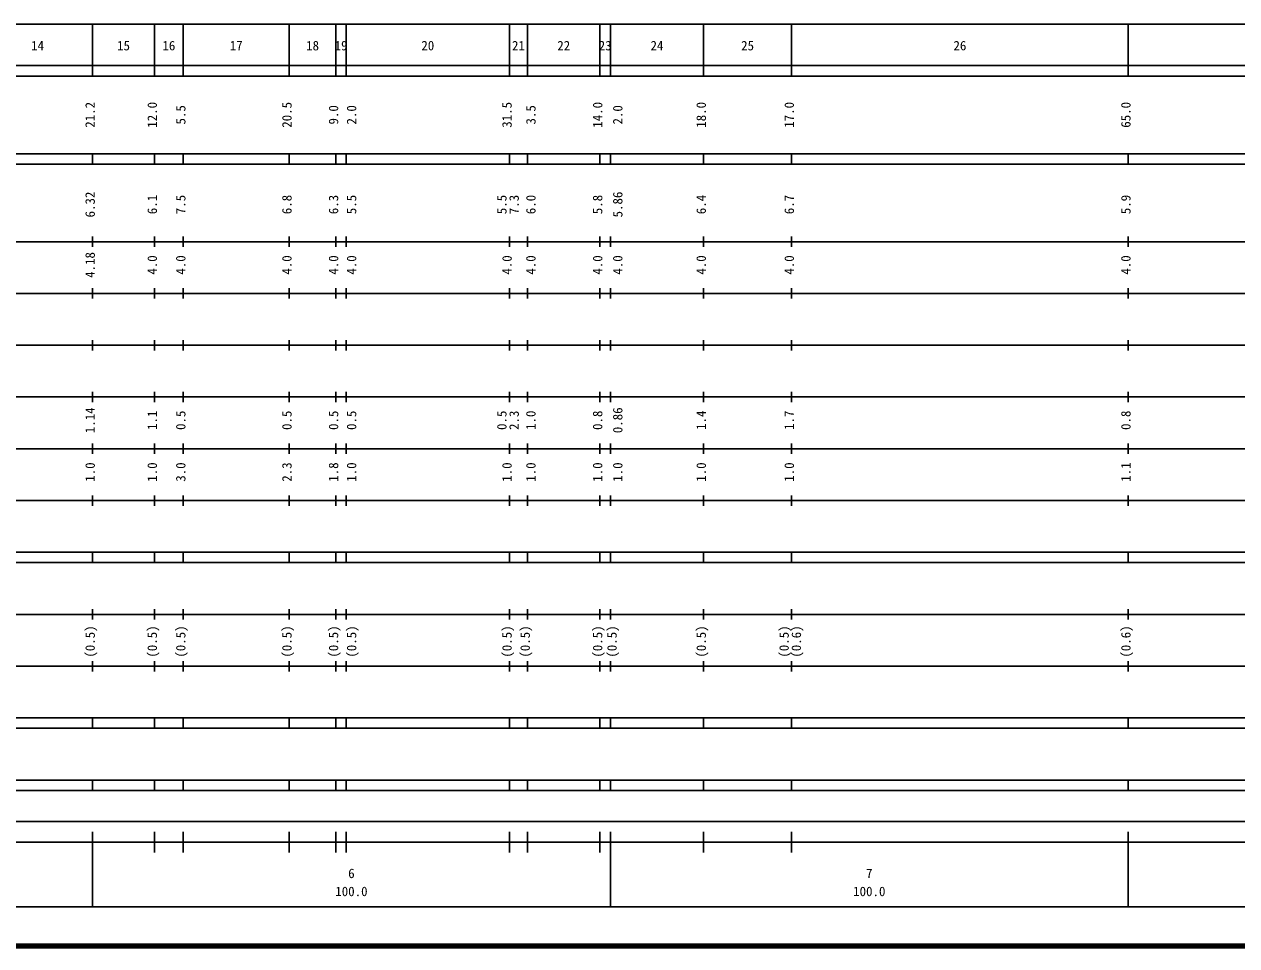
# Model space of a CAD drawing. Units: millimetres on the paper, enlarged 1000 times. Extents: x 40000 to 680000, y 20000 to 380000.
# Drawn here: x 254824 to 488956, y 20000 to 198000 of the extents above; entities that cross this region are included whole.
import ezdxf
from ezdxf.enums import TextEntityAlignment as Align

# ---------------------------------------------------------------- set-up
doc = ezdxf.new("R2010")
doc.units = ezdxf.units.MM
doc.header["$LTSCALE"] = 1000
doc.layers.add('M-TTL', color=2, linetype='Continuous', lineweight=140)
doc.layers.add('M-TTL-BAND', color=7, linetype='Continuous', lineweight=25)
doc.styles.add('ＭＳ ゴシック', font='')
doc.styles.get('ＭＳ ゴシック').set_extended_font_data('MS Gothic')

msp = doc.modelspace()

# ---------------------------------------------------------------- linework, layer by layer
at = {"layer": 'M-TTL'}
msp.add_line((40000, 20000), (680000, 20000), dxfattribs=at)
at = {"layer": 'M-TTL-BAND'}
for p, q in [((68000, 198000), (579000, 198000)), ((268000, 188000), (268000, 198000)), ((280000, 188000), (280000, 198000)), ((285500, 188000), (285500, 198000)), ((306000, 188000), (306000, 198000)), ((315000, 188000), (315000, 198000)), ((317000, 188000), (317000, 198000)), ((348500, 188000), (348500, 198000)), ((352000, 188000), (352000, 198000)), ((366000, 188000), (366000, 198000)), ((368000, 188000), (368000, 198000)), ((386000, 188000), (386000, 198000)), ((403000, 188000), (403000, 198000)), ((468000, 188000), (468000, 198000)), ((40000, 190000), (579000, 190000)), ((40000, 188000), (579000, 188000)), ((40000, 173000), (579000, 173000)), ((40000, 171000), (579000, 171000)), ((268000, 171000), (268000, 173000)), ((280000, 171000), (280000, 173000)), ((285500, 171000), (285500, 173000)), ((306000, 171000), (306000, 173000)), ((315000, 171000), (315000, 173000)), ((317000, 171000), (317000, 173000)), ((348500, 171000), (348500, 173000)), ((352000, 171000), (352000, 173000)), ((366000, 171000), (366000, 173000)), ((368000, 171000), (368000, 173000)), ((386000, 171000), (386000, 173000)), ((403000, 171000), (403000, 173000)), ((468000, 171000), (468000, 173000)), ((268000, 155000), (268000, 157000)), ((280000, 155000), (280000, 157000)), ((285500, 155000), (285500, 157000)), ((306000, 155000), (306000, 157000)), ((315000, 155000), (315000, 157000)), ((317000, 155000), (317000, 157000)), ((348500, 155000), (348500, 157000)), ((352000, 155000), (352000, 157000)), ((366000, 155000), (366000, 157000)), ((368000, 155000), (368000, 157000)), ((386000, 155000), (386000, 157000)), ((403000, 155000), (403000, 157000)), ((468000, 155000), (468000, 157000)), ((40000, 156000), (579000, 156000)), ((46000, 146000), (579000, 146000)), ((268000, 145000), (268000, 147000)), ((280000, 145000), (280000, 147000)), ((285500, 145000), (285500, 147000)), ((306000, 145000), (306000, 147000)), ((315000, 145000), (315000, 147000)), ((317000, 145000), (317000, 147000)), ((348500, 145000), (348500, 147000)), ((352000, 145000), (352000, 147000)), ((366000, 145000), (366000, 147000)), ((368000, 145000), (368000, 147000)), ((386000, 145000), (386000, 147000)), ((403000, 145000), (403000, 147000)), ((468000, 145000), (468000, 147000)), ((52000, 136000), (579000, 136000)), ((268000, 135000), (268000, 137000)), ((280000, 135000), (280000, 137000)), ((285500, 135000), (285500, 137000)), ((306000, 135000), (306000, 137000)), ((315000, 135000), (315000, 137000)), ((317000, 135000), (317000, 137000)), ((348500, 135000), (348500, 137000)), ((352000, 135000), (352000, 137000)), ((366000, 135000), (366000, 137000)), ((368000, 135000), (368000, 137000)), ((386000, 135000), (386000, 137000)), ((403000, 135000), (403000, 137000)), ((468000, 135000), (468000, 137000)), ((268000, 125000), (268000, 127000)), ((280000, 125000), (280000, 127000)), ((285500, 125000), (285500, 127000)), ((306000, 125000), (306000, 127000)), ((315000, 125000), (315000, 127000)), ((317000, 125000), (317000, 127000)), ((348500, 125000), (348500, 127000)), ((352000, 125000), (352000, 127000)), ((366000, 125000), (366000, 127000)), ((368000, 125000), (368000, 127000)), ((386000, 125000), (386000, 127000)), ((403000, 125000), (403000, 127000)), ((468000, 125000), (468000, 127000)), ((46000, 126000), (579000, 126000)), ((52000, 116000), (579000, 116000)), ((268000, 115000), (268000, 117000)), ((280000, 115000), (280000, 117000)), ((285500, 115000), (285500, 117000)), ((306000, 115000), (306000, 117000)), ((315000, 115000), (315000, 117000)), ((317000, 115000), (317000, 117000)), ((348500, 115000), (348500, 117000)), ((352000, 115000), (352000, 117000)), ((366000, 115000), (366000, 117000)), ((368000, 115000), (368000, 117000)), ((386000, 115000), (386000, 117000)), ((403000, 115000), (403000, 117000)), ((468000, 115000), (468000, 117000)), ((46000, 106000), (579000, 106000)), ((268000, 105000), (268000, 107000)), ((280000, 105000), (280000, 107000)), ((285500, 105000), (285500, 107000)), ((306000, 105000), (306000, 107000)), ((315000, 105000), (315000, 107000)), ((317000, 105000), (317000, 107000)), ((348500, 105000), (348500, 107000)), ((352000, 105000), (352000, 107000)), ((366000, 105000), (366000, 107000)), ((368000, 105000), (368000, 107000)), ((386000, 105000), (386000, 107000)), ((403000, 105000), (403000, 107000)), ((468000, 105000), (468000, 107000)), ((40000, 96000), (579000, 96000)), ((268000, 94000), (268000, 96000)), ((280000, 94000), (280000, 96000)), ((285500, 94000), (285500, 96000)), ((306000, 94000), (306000, 96000)), ((315000, 94000), (315000, 96000)), ((317000, 94000), (317000, 96000)), ((348500, 94000), (348500, 96000)), ((352000, 94000), (352000, 96000)), ((366000, 94000), (366000, 96000)), ((368000, 94000), (368000, 96000)), ((386000, 94000), (386000, 96000)), ((403000, 94000), (403000, 96000)), ((468000, 94000), (468000, 96000)), ((40000, 94000), (579000, 94000)), ((268000, 83000), (268000, 85000)), ((280000, 83000), (280000, 85000)), ((285500, 83000), (285500, 85000)), ((306000, 83000), (306000, 85000)), ((315000, 83000), (315000, 85000)), ((317000, 83000), (317000, 85000)), ((348500, 83000), (348500, 85000)), ((352000, 83000), (352000, 85000)), ((366000, 83000), (366000, 85000)), ((368000, 83000), (368000, 85000)), ((386000, 83000), (386000, 85000)), ((403000, 83000), (403000, 85000)), ((468000, 83000), (468000, 85000)), ((49000, 84000), (579000, 84000)), ((268000, 73000), (268000, 75000)), ((280000, 73000), (280000, 75000)), ((285500, 73000), (285500, 75000)), ((306000, 73000), (306000, 75000)), ((315000, 73000), (315000, 75000)), ((317000, 73000), (317000, 75000)), ((348500, 73000), (348500, 75000)), ((352000, 73000), (352000, 75000)), ((366000, 73000), (366000, 75000)), ((368000, 73000), (368000, 75000)), ((386000, 73000), (386000, 75000)), ((403000, 73000), (403000, 75000)), ((468000, 73000), (468000, 75000)), ((40000, 74000), (579000, 74000)), ((40000, 64000), (579000, 64000)), ((268000, 62000), (268000, 64000)), ((280000, 62000), (280000, 64000)), ((285500, 62000), (285500, 64000)), ((306000, 62000), (306000, 64000)), ((315000, 62000), (315000, 64000)), ((317000, 62000), (317000, 64000)), ((348500, 62000), (348500, 64000)), ((352000, 62000), (352000, 64000)), ((366000, 62000), (366000, 64000)), ((368000, 62000), (368000, 64000)), ((386000, 62000), (386000, 64000)), ((403000, 62000), (403000, 64000)), ((468000, 62000), (468000, 64000)), ((40000, 62000), (579000, 62000)), ((40000, 52000), (579000, 52000)), ((268000, 50000), (268000, 52000)), ((280000, 50000), (280000, 52000)), ((285500, 50000), (285500, 52000)), ((306000, 50000), (306000, 52000)), ((315000, 50000), (315000, 52000)), ((317000, 50000), (317000, 52000)), ((348500, 50000), (348500, 52000)), ((352000, 50000), (352000, 52000)), ((366000, 50000), (366000, 52000)), ((368000, 50000), (368000, 52000)), ((386000, 50000), (386000, 52000)), ((403000, 50000), (403000, 52000)), ((468000, 50000), (468000, 52000)), ((40000, 50000), (579000, 50000)), ((99500, 44000), (565000, 44000)), ((40000, 40000), (579000, 40000)), ((268000, 27500), (268000, 42000)), ((280000, 38000), (280000, 42000)), ((285500, 38000), (285500, 42000)), ((306000, 38000), (306000, 42000)), ((315000, 38000), (315000, 42000)), ((317000, 38000), (317000, 42000)), ((348500, 38000), (348500, 42000)), ((352000, 38000), (352000, 42000)), ((366000, 38000), (366000, 42000)), ((368000, 27500), (368000, 42000)), ((386000, 38000), (386000, 42000)), ((403000, 38000), (403000, 42000)), ((468000, 27500), (468000, 42000)), ((68000, 27500), (579000, 27500))]:
    msp.add_line(p, q, dxfattribs=at)

# ---------------------------------------------------------------- texts
at = {"layer": 'M-TTL-BAND', "style": 'ＭＳ ゴシック'}
for s, p in [('14', (257400, 192405)), ('15', (274000, 192405)), ('16', (282750, 192405)), ('17', (295750, 192405)), ('18', (310500, 192405)), ('19', (316000, 192405)), ('20', (332750, 192405)), ('21', (350250, 192405)), ('22', (359000, 192405)), ('23', (367000, 192405)), ('24', (377000, 192405)), ('25', (394500, 192405)), ('26', (435500, 192405)), ('6', (318000, 32523)), ('7', (418000, 32523)), ('100.0', (318000, 29033)), ('100.0', (418000, 29033))]:
    msp.add_text(s, height=1833, dxfattribs=at).set_placement(p, align=Align.BOTTOM_CENTER)
for s, p in [('21.2', (269000, 180500)), ('12.0', (281000, 180500)), ('20.5', (307000, 180500)), ('31.5', (349500, 180500)), ('14.0', (367000, 180500)), ('18.0', (387000, 180500)), ('17.0', (404000, 180500)), ('65.0', (469000, 180500)), ('5.5', (286500, 180500)), ('9.0', (316000, 180500)), ('2.0', (319486, 180500)), ('3.5', (354107, 180500)), ('2.0', (370882, 180500)), ('6.32', (269000, 163174)), ('6.1', (281000, 163174)), ('7.5', (286500, 163174)), ('6.8', (307000, 163174)), ('6.3', (316000, 163174)), ('5.5', (319486, 163174)), ('5.5', (348500, 163174)), ('7.3', (350870, 163174)), ('6.0', (354107, 163174)), ('5.8', (367000, 163174)), ('5.86', (370882, 163174)), ('6.4', (387000, 163174)), ('6.7', (404000, 163174)), ('5.9', (469000, 163174)), ('4.18', (269000, 151500)), ('4.0', (281000, 151500)), ('4.0', (286500, 151500)), ('4.0', (307000, 151500)), ('4.0', (316000, 151500)), ('4.0', (319486, 151500)), ('4.0', (349500, 151500)), ('4.0', (354107, 151500)), ('4.0', (367000, 151500)), ('4.0', (370882, 151500)), ('4.0', (387000, 151500)), ('4.0', (404000, 151500)), ('4.0', (469000, 151500)), ('1.14', (269000, 121500)), ('1.1', (281000, 121500)), ('0.5', (286500, 121500)), ('0.5', (307000, 121500)), ('0.5', (316000, 121500)), ('0.5', (319486, 121500)), ('0.5', (348500, 121500)), ('2.3', (350870, 121500)), ('1.0', (354107, 121500)), ('0.8', (367000, 121500)), ('0.86', (370882, 121500)), ('1.4', (387000, 121500)), ('1.7', (404000, 121500)), ('0.8', (469000, 121500)), ('1.0', (269000, 111500)), ('1.0', (281000, 111500)), ('3.0', (286500, 111500)), ('2.3', (307000, 111500)), ('1.8', (316000, 111500)), ('1.0', (319486, 111500)), ('1.0', (349500, 111500)), ('1.0', (354107, 111500)), ('1.0', (367000, 111500)), ('1.0', (370882, 111500)), ('1.0', (387000, 111500)), ('1.0', (404000, 111500)), ('1.1', (469000, 111500)), ('(0.5)', (269000, 78764)), ('(0.5)', (281000, 78764)), ('(0.5)', (286500, 78764)), ('(0.5)', (307000, 78764)), ('(0.5)', (316000, 78764)), ('(0.5)', (319486, 78764)), ('(0.5)', (349500, 78764)), ('(0.5)', (353000, 78764)), ('(0.5)', (367000, 78764)), ('(0.5)', (369775, 78764)), ('(0.5)', (387000, 78764)), ('(0.5)', (403000, 78764)), ('(0.6)', (405370, 78764)), ('(0.6)', (469000, 78764))]:
    msp.add_text(s, height=1833, rotation=90, dxfattribs=at).set_placement(p, align=Align.BOTTOM_CENTER)

doc.saveas('drawing.dxf')
